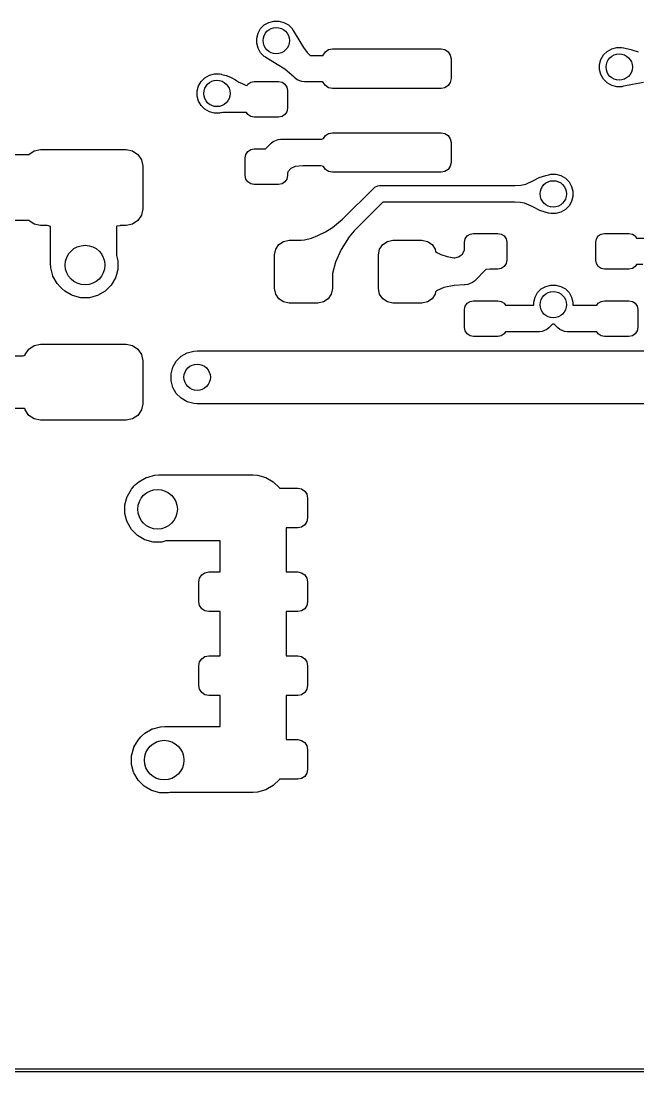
# Model space of a CAD drawing. Extents: x 89 to 178, y -115 to -57.
# Drawn here: x 129.03 to 138.38, y -115.02 to -99.1 of the extents above; entities that cross this region are included whole.
import ezdxf

# ---------------------------------------------------------------- set-up
doc = ezdxf.new("R2010")
doc.units = 0
doc.layers.add('BLACK', color=7, linetype='CONTINUOUS')

msp = doc.modelspace()

# ---------------------------------------------------------------- linework, layer by layer
at = {"layer": 'BLACK', "linetype": 'CONTINUOUS'}
for p, q in [((132.661994, -99.217372), (132.717372, -99.161994)), ((132.717372, -99.161994), (132.785195, -99.122836)), ((132.785195, -99.122836), (132.860842, -99.102567)), ((132.860842, -99.102567), (132.939158, -99.102567)), ((132.939158, -99.102567), (133.014805, -99.122836)), ((133.014805, -99.122836), (133.082628, -99.161994)), ((133.082628, -99.161994), (133.138006, -99.217372)), ((132.602567, -99.360842), (132.622836, -99.285195)), ((132.622836, -99.285195), (132.661994, -99.217372)), ((133.138006, -99.217372), (133.151416, -99.240599)), ((133.151416, -99.240599), (133.1555, -99.243348)), ((133.1555, -99.243348), (133.155757, -99.243752)), ((133.155757, -99.243752), (133.258924, -99.413996)), ((132.602567, -99.439158), (132.602567, -99.360842)), ((132.622836, -99.514805), (132.602567, -99.439158)), ((132.661994, -99.582628), (132.622836, -99.514805)), ((133.258924, -99.413996), (133.311608, -99.503179)), ((133.311608, -99.503179), (133.369379, -99.579802)), ((137.985195, -99.522836), (138.060842, -99.502567)), ((138.060842, -99.502567), (138.139158, -99.502567)), ((138.139158, -99.502567), (138.165141, -99.509528)), ((138.165141, -99.509528), (138.16989, -99.5086)), ((138.16989, -99.5086), (138.170371, -99.508709)), ((138.170371, -99.508709), (138.276815, -99.535176)), ((132.717372, -99.638006), (132.661994, -99.582628)), ((132.74054, -99.651382), (132.717372, -99.638006)), ((132.743752, -99.655757), (132.74054, -99.651382)), ((132.91396, -99.758901), (132.743752, -99.655757)), ((133.369379, -99.579802), (133.411501, -99.625)), ((133.411501, -99.625), (133.609945, -99.625)), ((133.609945, -99.625), (133.611418, -99.617597)), ((133.611418, -99.617597), (133.643934, -99.568934)), ((133.643934, -99.568934), (133.692597, -99.536418)), ((133.692597, -99.536418), (133.75, -99.525)), ((133.75, -99.525), (135.4, -99.525)), ((135.4, -99.525), (135.457403, -99.536418)), ((135.457403, -99.536418), (135.506066, -99.568934)), ((135.506066, -99.568934), (135.538582, -99.617597)), ((135.538582, -99.617597), (135.55, -99.675)), ((137.822836, -99.685195), (137.861994, -99.617372)), ((137.861994, -99.617372), (137.917372, -99.561994)), ((137.917372, -99.561994), (137.985195, -99.522836)), ((138.276815, -99.535176), (138.291477, -99.538822)), ((138.291477, -99.538822), (138.292478, -99.539119)), ((138.292478, -99.539119), (138.385421, -99.571266)), ((132.91396, -99.758902), (132.91396, -99.758901)), ((132.913996, -99.758924), (132.91396, -99.758902)), ((133.031506, -99.83128), (132.913996, -99.758924)), ((133.03151, -99.831284), (133.031506, -99.83128)), ((133.031513, -99.831286), (133.03151, -99.831284)), ((133.170522, -99.954313), (133.031513, -99.831286)), ((135.55, -99.675), (135.55, -99.975)), ((137.802567, -99.760842), (137.822836, -99.685195)), ((137.802567, -99.839158), (137.802567, -99.760842)), ((131.761994, -100.017372), (131.817372, -99.961994)), ((131.817372, -99.961994), (131.885195, -99.922836)), ((131.885195, -99.922836), (131.960842, -99.902567)), ((131.960842, -99.902567), (132.039158, -99.902567)), ((132.039158, -99.902567), (132.065331, -99.909579)), ((132.065331, -99.909579), (132.069871, -99.908692)), ((132.069871, -99.908692), (132.07046, -99.908827)), ((132.07046, -99.908827), (132.076632, -99.910411)), ((132.076632, -99.910411), (132.139368, -99.926513)), ((132.139368, -99.926513), (132.14071, -99.926946)), ((132.14071, -99.926946), (132.203167, -99.951336)), ((132.203167, -99.951336), (132.204709, -99.952074)), ((132.204709, -99.952074), (132.278959, -99.994631)), ((133.172048, -99.954891), (133.170522, -99.954313)), ((133.183579, -99.966422), (133.172048, -99.954891)), ((133.213886, -99.991294), (133.183579, -99.966422)), ((133.285982, -100.021157), (133.213886, -99.991294)), ((135.55, -99.975), (135.538582, -100.032403)), ((137.822836, -99.914805), (137.802567, -99.839158)), ((137.861994, -99.982628), (137.822836, -99.914805)), ((137.917372, -100.038006), (137.861994, -99.982628)), ((131.702567, -100.160842), (131.722836, -100.085195)), ((131.722836, -100.085195), (131.761994, -100.017372)), ((132.278959, -99.994631), (132.29957, -100.006445)), ((132.29957, -100.006445), (132.299996, -100.006701)), ((132.299996, -100.006701), (132.33417, -100.028266)), ((132.33417, -100.028266), (132.334174, -100.028267)), ((132.334174, -100.028267), (132.334176, -100.028269)), ((132.334176, -100.028269), (132.374724, -100.046426)), ((132.374724, -100.046426), (132.432706, -100.072391)), ((132.432706, -100.072391), (132.457654, -100.077329)), ((132.457654, -100.077329), (132.469541, -100.059541)), ((132.469541, -100.059541), (132.513338, -100.030276)), ((132.513338, -100.030276), (132.565, -100.02)), ((132.565, -100.02), (132.935, -100.02)), ((132.935, -100.02), (132.986662, -100.030276)), ((132.986662, -100.030276), (133.030459, -100.059541)), ((133.030459, -100.059541), (133.059724, -100.103338)), ((133.059724, -100.103338), (133.07, -100.155)), ((133.325, -100.025), (133.285982, -100.021157)), ((133.601727, -100.025), (133.325, -100.025)), ((133.610725, -100.028921), (133.601727, -100.025)), ((133.611418, -100.032403), (133.610725, -100.028921)), ((133.643934, -100.081066), (133.611418, -100.032403)), ((133.692597, -100.113582), (133.643934, -100.081066)), ((133.75, -100.125), (133.692597, -100.113582)), ((135.4, -100.125), (133.75, -100.125)), ((135.457403, -100.113582), (135.4, -100.125)), ((135.506066, -100.081066), (135.457403, -100.113582)), ((135.538582, -100.032403), (135.506066, -100.081066)), ((137.985195, -100.077164), (137.917372, -100.038006)), ((138.060842, -100.097433), (137.985195, -100.077164)), ((138.139158, -100.097433), (138.060842, -100.097433)), ((138.164207, -100.090721), (138.139158, -100.097433)), ((138.170054, -100.091824), (138.164207, -100.090721)), ((138.300182, -100.064607), (138.170054, -100.091824)), ((138.469304, -100.033733), (138.300182, -100.064607)), ((131.702567, -100.239158), (131.702567, -100.160842)), ((131.722836, -100.314805), (131.702567, -100.239158)), ((133.07, -100.155), (133.07, -100.425)), ((131.761994, -100.382628), (131.722836, -100.314805)), ((131.817372, -100.438006), (131.761994, -100.382628)), ((131.885195, -100.477164), (131.817372, -100.438006)), ((133.07, -100.425), (133.059724, -100.476662)), ((131.960842, -100.497433), (131.885195, -100.477164)), ((132.039158, -100.497433), (131.960842, -100.497433)), ((132.063307, -100.490962), (132.039158, -100.497433)), ((132.069611, -100.492469), (132.063307, -100.490962)), ((132.086971, -100.489701), (132.069611, -100.492469)), ((132.09, -100.49), (132.086971, -100.489701)), ((132.449188, -100.49), (132.09, -100.49)), ((132.469541, -100.520459), (132.449188, -100.49)), ((132.513338, -100.549724), (132.469541, -100.520459)), ((132.565, -100.56), (132.513338, -100.549724)), ((132.935, -100.56), (132.565, -100.56)), ((132.986662, -100.549724), (132.935, -100.56)), ((133.030459, -100.520459), (132.986662, -100.549724)), ((133.059724, -100.476662), (133.030459, -100.520459)), ((132.823579, -100.953579), (132.853886, -100.928706)), ((132.853886, -100.928706), (132.925982, -100.898843)), ((132.925982, -100.898843), (132.965, -100.895)), ((132.965, -100.895), (133.582983, -100.895)), ((133.582983, -100.895), (133.589871, -100.894257)), ((133.589871, -100.894257), (133.615263, -100.881841)), ((133.615263, -100.881841), (133.643934, -100.838934)), ((133.643934, -100.838934), (133.692597, -100.806418)), ((133.692597, -100.806418), (133.75, -100.795)), ((133.75, -100.795), (135.4, -100.795)), ((135.4, -100.795), (135.457403, -100.806418)), ((135.457403, -100.806418), (135.506066, -100.838934)), ((135.506066, -100.838934), (135.538582, -100.887597)), ((135.538582, -100.887597), (135.55, -100.945)), ((135.55, -100.945), (135.55, -101.245)), ((129.148223, -101.123223), (129.229329, -101.06903)), ((129.229329, -101.06903), (129.325, -101.05)), ((129.325, -101.05), (130.625, -101.05)), ((130.625, -101.05), (130.720671, -101.06903)), ((130.720671, -101.06903), (130.801777, -101.123223)), ((132.440276, -101.123338), (132.469541, -101.079541)), ((132.469541, -101.079541), (132.513338, -101.050276)), ((132.513338, -101.050276), (132.565, -101.04)), ((132.565, -101.04), (132.737158, -101.04)), ((132.737158, -101.04), (132.823579, -100.953579)), ((128.202964, -101.125), (129.147036, -101.125)), ((129.147036, -101.125), (129.148223, -101.123223)), ((130.801777, -101.123223), (130.85597, -101.204329)), ((130.85597, -101.204329), (130.875, -101.3)), ((132.43, -101.175), (132.440276, -101.123338)), ((132.43, -101.445), (132.43, -101.175)), ((135.55, -101.245), (135.538582, -101.302403)), ((130.875, -101.3), (130.875, -101.95)), ((133.076023, -101.388936), (133.07, -101.41098)), ((133.07, -101.41098), (133.07, -101.445)), ((133.117869, -101.335141), (133.076023, -101.388936)), ((133.117872, -101.33514), (133.117869, -101.335141)), ((133.185581, -101.304806), (133.117872, -101.33514)), ((133.185584, -101.304805), (133.185581, -101.304806)), ((133.300075, -101.295119), (133.185584, -101.304805)), ((133.300331, -101.295), (133.300075, -101.295119)), ((133.576394, -101.295), (133.300331, -101.295)), ((133.615764, -101.308908), (133.576394, -101.295)), ((133.643934, -101.351066), (133.615764, -101.308908)), ((133.692597, -101.383582), (133.643934, -101.351066)), ((133.75, -101.395), (133.692597, -101.383582)), ((135.4, -101.395), (133.75, -101.395)), ((135.457403, -101.383582), (135.4, -101.395)), ((135.506066, -101.351066), (135.457403, -101.383582)), ((135.538582, -101.302403), (135.506066, -101.351066)), ((137.033377, -101.431925), (137.060842, -101.424567)), ((137.060842, -101.424567), (137.139158, -101.424567)), ((137.139158, -101.424567), (137.214805, -101.444836)), ((132.440276, -101.496662), (132.43, -101.445)), ((132.469541, -101.540459), (132.440276, -101.496662)), ((132.513338, -101.569724), (132.469541, -101.540459)), ((132.565, -101.58), (132.513338, -101.569724)), ((132.935, -101.58), (132.565, -101.58)), ((132.986662, -101.569724), (132.935, -101.58)), ((133.030459, -101.540459), (132.986662, -101.569724)), ((133.059724, -101.496662), (133.030459, -101.540459)), ((133.07, -101.445), (133.059724, -101.496662)), ((136.607118, -101.590822), (136.683097, -101.574163)), ((136.683097, -101.574163), (136.797588, -101.520658)), ((136.797588, -101.520658), (136.885378, -101.475475)), ((136.885378, -101.475475), (136.887302, -101.474694)), ((136.887302, -101.474694), (136.984978, -101.44496)), ((136.984978, -101.44496), (136.985195, -101.444836)), ((136.985195, -101.444836), (136.986812, -101.444402)), ((136.986812, -101.444402), (137.029153, -101.431514)), ((137.029153, -101.431514), (137.033377, -101.431925)), ((137.214805, -101.444836), (137.282628, -101.483994)), ((137.282628, -101.483994), (137.338006, -101.539372)), ((137.338006, -101.539372), (137.377164, -101.607195)), ((133.905878, -102.104844), (134.377112, -101.633611)), ((134.377112, -101.633611), (134.396054, -101.618066)), ((134.396054, -101.618066), (134.441114, -101.599402)), ((134.441114, -101.599402), (134.4655, -101.597)), ((134.4655, -101.597), (136.515263, -101.597)), ((136.515263, -101.597), (136.516751, -101.59633)), ((136.516751, -101.59633), (136.607118, -101.590822)), ((137.377164, -101.607195), (137.397433, -101.682842)), ((137.397433, -101.682842), (137.397433, -101.761158)), ((134.517277, -101.847), (134.082235, -102.282041)), ((136.515634, -101.847), (134.517277, -101.847)), ((136.516852, -101.847581), (136.515634, -101.847)), ((136.595332, -101.851693), (136.516852, -101.847581)), ((136.66486, -101.864552), (136.595332, -101.851693)), ((136.770696, -101.908358), (136.664859, -101.864552)), ((136.664859, -101.864552), (136.66486, -101.864552)), ((137.377164, -101.836805), (137.338006, -101.904628)), ((137.397433, -101.761158), (137.377164, -101.836805)), ((130.85597, -102.045671), (130.801777, -102.126777)), ((130.875, -101.95), (130.85597, -102.045671)), ((136.797403, -101.923239), (136.770696, -101.908358)), ((136.797811, -101.923455), (136.797403, -101.923239)), ((136.89445, -101.972411), (136.797811, -101.923455)), ((136.896409, -101.973191), (136.89445, -101.972411)), ((136.975719, -101.996725), (136.896409, -101.973191)), ((137.029216, -102.012599), (136.975719, -101.996725)), ((137.03022, -102.012849), (137.029216, -102.012599)), ((137.033716, -102.012165), (137.03022, -102.012849)), ((137.060842, -102.019433), (137.033716, -102.012165)), ((137.139158, -102.019433), (137.060842, -102.019433)), ((137.214805, -101.999164), (137.139158, -102.019433)), ((137.282628, -101.960006), (137.214805, -101.999164)), ((137.338006, -101.904628), (137.282628, -101.960006)), ((129.147036, -102.125), (128.202964, -102.125)), ((129.148223, -102.126777), (129.147036, -102.125)), ((129.229329, -102.18097), (129.148223, -102.126777)), ((129.325, -102.2), (129.229329, -102.18097)), ((129.419936, -102.2), (129.325, -102.2)), ((129.424523, -102.202463), (129.419936, -102.2)), ((129.448049, -102.204826), (129.424523, -102.202463)), ((129.448057, -102.204828), (129.448049, -102.204826)), ((129.475, -102.214748), (129.448057, -102.204828)), ((129.475, -102.775), (129.475, -102.214748)), ((130.482777, -102.210367), (130.475, -102.21534)), ((130.475, -102.21534), (130.475, -102.657398)), ((130.527217, -102.203513), (130.482777, -102.210367)), ((130.533699, -102.20023), (130.527217, -102.203513)), ((130.533795, -102.2), (130.533699, -102.20023)), ((130.625, -102.2), (130.533795, -102.2)), ((130.720671, -102.18097), (130.625, -102.2)), ((130.801777, -102.126777), (130.720671, -102.18097)), ((133.752662, -102.228635), (133.903716, -102.105493)), ((133.903716, -102.105493), (133.905878, -102.104844)), ((133.431219, -102.392127), (133.531935, -102.353212)), ((133.531935, -102.353212), (133.647256, -102.294771)), ((133.647256, -102.294771), (133.752662, -102.228635)), ((134.003889, -102.37373), (133.8811, -102.564912)), ((134.003901, -102.373714), (134.003889, -102.37373)), ((134.081572, -102.283823), (134.003901, -102.373714)), ((134.082235, -102.282041), (134.081572, -102.283823)), ((135.765276, -102.403338), (135.794541, -102.359541)), ((135.794541, -102.359541), (135.838338, -102.330276)), ((135.838338, -102.330276), (135.89, -102.32)), ((135.89, -102.32), (136.26, -102.32)), ((136.26, -102.32), (136.311662, -102.330276)), ((136.311662, -102.330276), (136.355459, -102.359541)), ((136.355459, -102.359541), (136.384724, -102.403338)), ((137.752776, -102.403338), (137.782041, -102.359541)), ((137.782041, -102.359541), (137.825838, -102.330276)), ((137.825838, -102.330276), (137.8775, -102.32)), ((137.8775, -102.32), (138.2475, -102.32)), ((138.2475, -102.32), (138.299162, -102.330276)), ((138.299162, -102.330276), (138.342959, -102.359541)), ((138.342959, -102.359541), (138.363312, -102.39)), ((132.891651, -102.560038), (132.93907, -102.48907)), ((132.93907, -102.48907), (133.010038, -102.441651)), ((133.010038, -102.441651), (133.09375, -102.425)), ((133.09375, -102.425), (133.27544, -102.425)), ((133.27544, -102.425), (133.329586, -102.41844)), ((133.329586, -102.41844), (133.431219, -102.392127)), ((134.466651, -102.560038), (134.51407, -102.48907)), ((134.51407, -102.48907), (134.585038, -102.441651)), ((134.585038, -102.441651), (134.66875, -102.425)), ((134.66875, -102.425), (135.10625, -102.425)), ((135.10625, -102.425), (135.189962, -102.441651)), ((135.189962, -102.441651), (135.26093, -102.48907)), ((135.26093, -102.48907), (135.308349, -102.560038)), ((135.755, -102.455), (135.765276, -102.403338)), ((135.755, -102.571686), (135.755, -102.455)), ((136.384724, -102.403338), (136.395, -102.455)), ((136.395, -102.455), (136.395, -102.725)), ((137.7425, -102.455), (137.752776, -102.403338)), ((137.7425, -102.725), (137.7425, -102.455)), ((138.363312, -102.39), (138.965, -102.39)), ((130.475, -102.657398), (130.495723, -102.734737)), ((132.875, -102.64375), (132.891651, -102.560038)), ((132.875, -103.15625), (132.875, -102.64375)), ((133.881097, -102.564916), (133.795956, -102.757957)), ((133.8811, -102.564912), (133.881097, -102.564916)), ((134.45, -102.64375), (134.466651, -102.560038)), ((134.45, -103.15625), (134.45, -102.64375)), ((135.308349, -102.560038), (135.315593, -102.596461)), ((135.315593, -102.596461), (135.332793, -102.610101)), ((135.332793, -102.610101), (135.332797, -102.610103)), ((135.332797, -102.610103), (135.393881, -102.641571)), ((135.393881, -102.641571), (135.393882, -102.641571)), ((135.393882, -102.641571), (135.393885, -102.641573)), ((135.393885, -102.641573), (135.491168, -102.672539)), ((135.491168, -102.672539), (135.59144, -102.690197)), ((135.59144, -102.690197), (135.609181, -102.691213)), ((135.609181, -102.691213), (135.663136, -102.674487)), ((135.663136, -102.674487), (135.722551, -102.633607)), ((135.722551, -102.633607), (135.755, -102.571686)), ((129.479277, -102.840247), (129.475, -102.775)), ((129.479277, -102.840263), (129.479277, -102.840247)), ((129.512054, -102.962589), (129.479277, -102.840263)), ((130.495723, -102.734737), (130.495723, -102.865263)), ((133.795955, -102.757959), (133.753743, -102.930222)), ((133.795956, -102.757957), (133.795955, -102.757959)), ((136.311662, -102.849724), (136.26, -102.86)), ((136.355459, -102.820459), (136.311662, -102.849724)), ((136.384724, -102.776662), (136.355459, -102.820459)), ((136.395, -102.725), (136.384724, -102.776662)), ((137.752776, -102.776662), (137.7425, -102.725)), ((137.782041, -102.820459), (137.752776, -102.776662)), ((137.825838, -102.849724), (137.782041, -102.820459)), ((137.8775, -102.86), (137.825838, -102.849724)), ((138.299162, -102.849724), (138.2475, -102.86)), ((138.342959, -102.820459), (138.299162, -102.849724)), ((138.363312, -102.79), (138.342959, -102.820459)), ((138.457159, -102.79), (138.363312, -102.79)), ((129.51306, -102.966342), (129.512054, -102.962589)), ((129.578323, -103.079381), (129.51306, -102.966342)), ((130.46194, -102.991342), (130.396677, -103.104381)), ((130.475259, -102.941633), (130.46194, -102.991342)), ((130.495723, -102.865263), (130.475259, -102.941633)), ((133.753743, -102.930222), (133.75043, -103.059807)), ((136.079314, -102.868527), (135.906421, -103.041421)), ((136.139617, -102.861579), (136.079314, -102.868527)), ((136.141499, -102.861204), (136.139617, -102.861579)), ((136.143014, -102.86), (136.141499, -102.861204)), ((136.26, -102.86), (136.143014, -102.86)), ((138.2475, -102.86), (137.8775, -102.86)), ((129.578338, -103.079396), (129.578323, -103.079381)), ((129.621447, -103.128553), (129.578338, -103.079396)), ((129.646446, -103.153553), (129.621447, -103.128553)), ((129.69561, -103.196668), (129.646446, -103.153553)), ((130.396677, -103.104381), (130.304381, -103.196677)), ((132.891651, -103.239962), (132.875, -103.15625)), ((133.75, -103.15625), (133.733349, -103.239962)), ((133.75043, -103.059807), (133.75, -103.060774)), ((133.75, -103.060774), (133.75, -103.15625)), ((134.466651, -103.239962), (134.45, -103.15625)), ((135.4415, -103.141072), (135.331175, -103.190928)), ((135.441505, -103.14107), (135.4415, -103.141072)), ((135.595821, -103.109269), (135.441505, -103.14107)), ((135.75145, -103.100614), (135.595821, -103.109269)), ((135.752823, -103.1), (135.75145, -103.100614)), ((135.765, -103.1), (135.752823, -103.1)), ((135.804018, -103.096157), (135.765, -103.1)), ((135.876114, -103.066294), (135.804018, -103.096157)), ((135.906421, -103.041421), (135.876114, -103.066294)), ((136.861994, -103.217372), (136.917372, -103.161994)), ((136.917372, -103.161994), (136.985195, -103.122836)), ((136.985195, -103.122836), (137.060842, -103.102567)), ((137.060842, -103.102567), (137.139158, -103.102567)), ((137.139158, -103.102567), (137.214805, -103.122836)), ((137.214805, -103.122836), (137.282628, -103.161994)), ((137.282628, -103.161994), (137.338006, -103.217372)), ((129.695619, -103.196677), (129.69561, -103.196668)), ((129.791805, -103.25221), (129.695619, -103.196677)), ((129.808658, -103.26194), (129.791805, -103.25221)), ((129.934737, -103.295723), (129.808658, -103.26194)), ((130.065263, -103.295723), (129.934737, -103.295723)), ((130.167788, -103.268251), (130.065263, -103.295723)), ((130.191342, -103.26194), (130.167788, -103.268251)), ((130.304381, -103.196677), (130.191342, -103.26194)), ((132.93907, -103.31093), (132.891651, -103.239962)), ((133.010038, -103.358349), (132.93907, -103.31093)), ((133.68593, -103.31093), (133.614962, -103.358349)), ((133.733349, -103.239962), (133.68593, -103.31093)), ((134.51407, -103.31093), (134.466651, -103.239962)), ((134.585038, -103.358349), (134.51407, -103.31093)), ((135.26093, -103.31093), (135.189962, -103.358349)), ((135.308349, -103.239962), (135.26093, -103.31093)), ((135.315235, -103.205339), (135.308349, -103.239962)), ((135.331175, -103.190928), (135.315235, -103.205339)), ((136.802567, -103.360842), (136.822836, -103.285195)), ((136.822836, -103.285195), (136.861994, -103.217372)), ((137.338006, -103.217372), (137.377164, -103.285195)), ((137.377164, -103.285195), (137.397433, -103.360842)), ((133.09375, -103.375), (133.010038, -103.358349)), ((133.53125, -103.375), (133.09375, -103.375)), ((133.614962, -103.358349), (133.53125, -103.375)), ((134.66875, -103.375), (134.585038, -103.358349)), ((135.10625, -103.375), (134.66875, -103.375)), ((135.189962, -103.358349), (135.10625, -103.375)), ((135.755, -103.475), (135.765276, -103.423338)), ((135.755, -103.745), (135.755, -103.475)), ((135.765276, -103.423338), (135.794541, -103.379541)), ((135.794541, -103.379541), (135.838338, -103.350276)), ((135.838338, -103.350276), (135.89, -103.34)), ((135.89, -103.34), (136.26, -103.34)), ((136.26, -103.34), (136.311662, -103.350276)), ((136.311662, -103.350276), (136.355459, -103.379541)), ((136.355459, -103.379541), (136.375812, -103.41)), ((136.375812, -103.41), (136.802567, -103.41)), ((136.802567, -103.41), (136.802567, -103.360842)), ((137.397433, -103.360842), (137.397433, -103.41)), ((137.397433, -103.41), (137.761688, -103.41)), ((137.761688, -103.41), (137.782041, -103.379541)), ((137.782041, -103.379541), (137.825838, -103.350276)), ((137.825838, -103.350276), (137.8775, -103.34)), ((137.8775, -103.34), (138.2475, -103.34)), ((138.2475, -103.34), (138.299162, -103.350276)), ((138.299162, -103.350276), (138.342959, -103.379541)), ((138.342959, -103.379541), (138.372224, -103.423338)), ((138.372224, -103.423338), (138.3825, -103.475)), ((138.3825, -103.475), (138.3825, -103.745)), ((135.765276, -103.796662), (135.755, -103.745)), ((135.794541, -103.840459), (135.765276, -103.796662)), ((136.375812, -103.81), (136.355459, -103.840459)), ((136.89, -103.81), (136.375812, -103.81)), ((136.929018, -103.806157), (136.89, -103.81)), ((137.001114, -103.776294), (136.929018, -103.806157)), ((137.031421, -103.751421), (137.001114, -103.776294)), ((137.085409, -103.697433), (137.031421, -103.751421)), ((137.114591, -103.697433), (137.085409, -103.697433)), ((137.168579, -103.751421), (137.114591, -103.697433)), ((137.198886, -103.776294), (137.168579, -103.751421)), ((137.270982, -103.806157), (137.198886, -103.776294)), ((137.31, -103.81), (137.270982, -103.806157)), ((137.761688, -103.81), (137.31, -103.81)), ((137.782041, -103.840459), (137.761688, -103.81)), ((138.372224, -103.796662), (138.342959, -103.840459)), ((138.3825, -103.745), (138.372224, -103.796662)), ((135.838338, -103.869724), (135.794541, -103.840459)), ((135.89, -103.88), (135.838338, -103.869724)), ((136.26, -103.88), (135.89, -103.88)), ((136.311662, -103.869724), (136.26, -103.88)), ((136.355459, -103.840459), (136.311662, -103.869724)), ((137.825838, -103.869724), (137.782041, -103.840459)), ((137.8775, -103.88), (137.825838, -103.869724)), ((138.2475, -103.88), (137.8775, -103.88)), ((138.299162, -103.869724), (138.2475, -103.88)), ((138.342959, -103.840459), (138.299162, -103.869724)), ((129.09403, -104.154329), (129.148223, -104.073223)), ((129.148223, -104.073223), (129.229329, -104.01903)), ((129.229329, -104.01903), (129.325, -104)), ((129.325, -104), (130.625, -104)), ((130.625, -104), (130.720671, -104.01903)), ((130.720671, -104.01903), (130.801777, -104.073223)), ((130.801777, -104.073223), (130.85597, -104.154329)), ((131.456495, -104.182659), (131.546927, -104.130448)), ((131.546927, -104.130448), (131.64779, -104.103422)), ((131.64779, -104.103422), (131.7, -104.1)), ((131.7, -104.1), (142.834314, -104.1)), ((128.276398, -104.175), (129.060925, -104.175)), ((129.060925, -104.175), (129.091926, -104.164905)), ((129.091926, -104.164905), (129.09403, -104.154329)), ((130.85597, -104.154329), (130.875, -104.25)), ((130.875, -104.25), (130.875, -104.9)), ((131.330448, -104.346927), (131.382659, -104.256495)), ((131.382659, -104.256495), (131.456495, -104.182659)), ((131.303422, -104.44779), (131.330448, -104.346927)), ((131.303422, -104.55221), (131.303422, -104.44779)), ((131.330448, -104.653073), (131.303422, -104.55221)), ((131.382659, -104.743505), (131.330448, -104.653073)), ((131.456495, -104.817341), (131.382659, -104.743505)), ((130.875, -104.9), (130.85597, -104.995671)), ((131.546927, -104.869552), (131.456495, -104.817341)), ((131.64779, -104.896578), (131.546927, -104.869552)), ((131.7, -104.9), (131.64779, -104.896578)), ((143, -104.9), (131.7, -104.9)), ((129.073603, -104.975), (128.289071, -104.975)), ((129.074626, -104.975244), (129.073603, -104.975)), ((129.091625, -104.983582), (129.074626, -104.975244)), ((129.09403, -104.995671), (129.091625, -104.983582)), ((129.148223, -105.076777), (129.09403, -104.995671)), ((129.229329, -105.13097), (129.148223, -105.076777)), ((130.801777, -105.076777), (130.720671, -105.13097)), ((130.85597, -104.995671), (130.801777, -105.076777)), ((129.325, -105.15), (129.229329, -105.13097)), ((130.625, -105.15), (129.325, -105.15)), ((130.720671, -105.13097), (130.625, -105.15)), ((130.815619, -106.083323), (130.928658, -106.01806)), ((130.928658, -106.01806), (130.955432, -106.010886)), ((130.955432, -106.010886), (131.054737, -105.984277)), ((131.054737, -105.984277), (131.054752, -105.984277)), ((131.054752, -105.984277), (131.12, -105.98)), ((131.12, -105.98), (132.55, -105.98)), ((132.55, -105.98), (132.615263, -105.984278)), ((132.615263, -105.984278), (132.741342, -106.01806)), ((132.741342, -106.01806), (132.854381, -106.083323)), ((130.641782, -106.302212), (130.703323, -106.195619)), ((130.703323, -106.195619), (130.703338, -106.195603)), ((130.703338, -106.195603), (130.746447, -106.146447)), ((130.746447, -106.146447), (130.766446, -106.126447)), ((130.766446, -106.126447), (130.81561, -106.083331)), ((130.81561, -106.083331), (130.815619, -106.083323)), ((132.854381, -106.083323), (132.946677, -106.175619)), ((132.946677, -106.175619), (132.949206, -106.18)), ((132.949206, -106.18), (133.225, -106.18)), ((133.225, -106.18), (133.282403, -106.191418)), ((133.282403, -106.191418), (133.331066, -106.223934)), ((130.604277, -106.434737), (130.63806, -106.308658)), ((130.63806, -106.308658), (130.641782, -106.302212)), ((133.331066, -106.223934), (133.363582, -106.272597)), ((133.363582, -106.272597), (133.375, -106.33)), ((133.375, -106.33), (133.375, -106.63)), ((130.604277, -106.565263), (130.604277, -106.434737)), ((130.629925, -106.660982), (130.604277, -106.565263)), ((130.63806, -106.691342), (130.629925, -106.660982)), ((133.375, -106.63), (133.363582, -106.687403)), ((130.703323, -106.804381), (130.63806, -106.691342)), ((130.795619, -106.896677), (130.703323, -106.804381)), ((133.225, -106.78), (133.05, -106.78)), ((133.05, -106.78), (133.05, -107.45)), ((133.282403, -106.768582), (133.225, -106.78)), ((133.331066, -106.736066), (133.282403, -106.768582)), ((133.363582, -106.687403), (133.331066, -106.736066)), ((130.899052, -106.956394), (130.795619, -106.896677)), ((130.908658, -106.96194), (130.899052, -106.956394)), ((131.034737, -106.995723), (130.908658, -106.96194)), ((131.165263, -106.995723), (131.034737, -106.995723)), ((131.223942, -106.98), (131.165263, -106.995723)), ((132.05, -106.98), (131.223942, -106.98)), ((132.05, -107.45), (132.05, -106.98)), ((131.768934, -107.493934), (131.817597, -107.461418)), ((131.817597, -107.461418), (131.875, -107.45)), ((131.875, -107.45), (132.05, -107.45)), ((133.05, -107.45), (133.225, -107.45)), ((133.225, -107.45), (133.282403, -107.461418)), ((133.282403, -107.461418), (133.331066, -107.493934)), ((131.725, -107.6), (131.736418, -107.542597)), ((131.725, -107.9), (131.725, -107.6)), ((131.736418, -107.542597), (131.768934, -107.493934)), ((133.331066, -107.493934), (133.363582, -107.542597)), ((133.363582, -107.542597), (133.375, -107.6)), ((133.375, -107.6), (133.375, -107.9)), ((131.736418, -107.957403), (131.725, -107.9)), ((133.375, -107.9), (133.363582, -107.957403)), ((131.768934, -108.006066), (131.736418, -107.957403)), ((131.817597, -108.038582), (131.768934, -108.006066)), ((131.875, -108.05), (131.817597, -108.038582)), ((132.05, -108.05), (131.875, -108.05)), ((132.05, -108.72), (132.05, -108.05)), ((133.225, -108.05), (133.05, -108.05)), ((133.05, -108.05), (133.05, -108.72)), ((133.282403, -108.038582), (133.225, -108.05)), ((133.331066, -108.006066), (133.282403, -108.038582)), ((133.363582, -107.957403), (133.331066, -108.006066)), ((131.768934, -108.763934), (131.817597, -108.731418)), ((131.817597, -108.731418), (131.875, -108.72)), ((131.875, -108.72), (132.05, -108.72)), ((133.05, -108.72), (133.225, -108.72)), ((133.225, -108.72), (133.282403, -108.731418)), ((133.282403, -108.731418), (133.331066, -108.763934)), ((131.725, -108.87), (131.736418, -108.812597)), ((131.725, -109.17), (131.725, -108.87)), ((131.736418, -108.812597), (131.768934, -108.763934)), ((133.331066, -108.763934), (133.363582, -108.812597)), ((133.363582, -108.812597), (133.375, -108.87)), ((133.375, -108.87), (133.375, -109.17)), ((131.736418, -109.227403), (131.725, -109.17)), ((131.768934, -109.276066), (131.736418, -109.227403)), ((133.363582, -109.227403), (133.331066, -109.276066)), ((133.375, -109.17), (133.363582, -109.227403)), ((131.817597, -109.308582), (131.768934, -109.276066)), ((131.875, -109.32), (131.817597, -109.308582)), ((132.05, -109.32), (131.875, -109.32)), ((132.05, -109.79), (132.05, -109.32)), ((133.225, -109.32), (133.05, -109.32)), ((133.05, -109.32), (133.05, -109.99)), ((133.282403, -109.308582), (133.225, -109.32)), ((133.331066, -109.276066), (133.282403, -109.308582)), ((130.905619, -109.893323), (131.018658, -109.82806)), ((131.018658, -109.82806), (131.029526, -109.825148)), ((131.029526, -109.825148), (131.144737, -109.794277)), ((131.144737, -109.794277), (131.144752, -109.794277)), ((131.144752, -109.794277), (131.21, -109.79)), ((131.21, -109.79), (132.05, -109.79)), ((130.741793, -110.102193), (130.803323, -109.995619)), ((130.803323, -109.995619), (130.803338, -109.995603)), ((130.803338, -109.995603), (130.846447, -109.946447)), ((130.846447, -109.946447), (130.856447, -109.936447)), ((130.856447, -109.936447), (130.90561, -109.893331)), ((130.90561, -109.893331), (130.905619, -109.893323)), ((133.05, -109.99), (133.225, -109.99)), ((133.225, -109.99), (133.282403, -110.001418)), ((133.282403, -110.001418), (133.331066, -110.033934)), ((130.704277, -110.234737), (130.73806, -110.108658)), ((130.73806, -110.108658), (130.741793, -110.102193)), ((133.331066, -110.033934), (133.363582, -110.082597)), ((133.363582, -110.082597), (133.375, -110.14)), ((133.375, -110.14), (133.375, -110.44)), ((130.704277, -110.365263), (130.704277, -110.234737)), ((130.735725, -110.482628), (130.704277, -110.365263)), ((130.73806, -110.491342), (130.735725, -110.482628)), ((130.803323, -110.604381), (130.73806, -110.491342)), ((133.363582, -110.497403), (133.331066, -110.546066)), ((133.375, -110.44), (133.363582, -110.497403)), ((130.895619, -110.696677), (130.803323, -110.604381)), ((132.946677, -110.594381), (132.854381, -110.686677)), ((132.949206, -110.59), (132.946677, -110.594381)), ((133.225, -110.59), (132.949206, -110.59)), ((133.282403, -110.578582), (133.225, -110.59)), ((133.331066, -110.546066), (133.282403, -110.578582)), ((131.006756, -110.760842), (130.895619, -110.696677)), ((131.008658, -110.76194), (131.006756, -110.760842)), ((131.134737, -110.795723), (131.008658, -110.76194)), ((131.265263, -110.795723), (131.134737, -110.795723)), ((131.286621, -110.79), (131.265263, -110.795723)), ((132.55, -110.79), (131.286621, -110.79)), ((132.615263, -110.785722), (132.55, -110.79)), ((132.741342, -110.75194), (132.615263, -110.785722)), ((132.854381, -110.686677), (132.741342, -110.75194)), ((169.5, -115.025), (97.5, -115.025)), ((97.524182, -114.975), (169.475818, -114.975))]:
    msp.add_line(p, q, dxfattribs=at)
at = {"layer": 'BLACK'}
for centre, radius in [((132.9, -99.4), 0.2), ((138.1, -99.8), 0.2), ((132, -100.2), 0.2), ((137.1, -101.722), 0.2), ((130, -102.8), 0.3), ((137.1, -103.4), 0.2), ((131.7, -104.5), 0.2), ((131.1, -106.5), 0.3), ((131.2, -110.3), 0.3)]:
    msp.add_circle(centre, radius, dxfattribs=at)
at = {"layer": 'WHITE'}
for centre, radius in [((132.9, -99.4), 0.2), ((138.1, -99.8), 0.2), ((132, -100.2), 0.2), ((137.1, -101.722), 0.2), ((130, -102.8), 0.3), ((137.1, -103.4), 0.2), ((131.7, -104.5), 0.2), ((131.1, -106.5), 0.3), ((131.2, -110.3), 0.3)]:
    msp.add_circle(centre, radius, dxfattribs=at)

doc.saveas('drawing.dxf')
